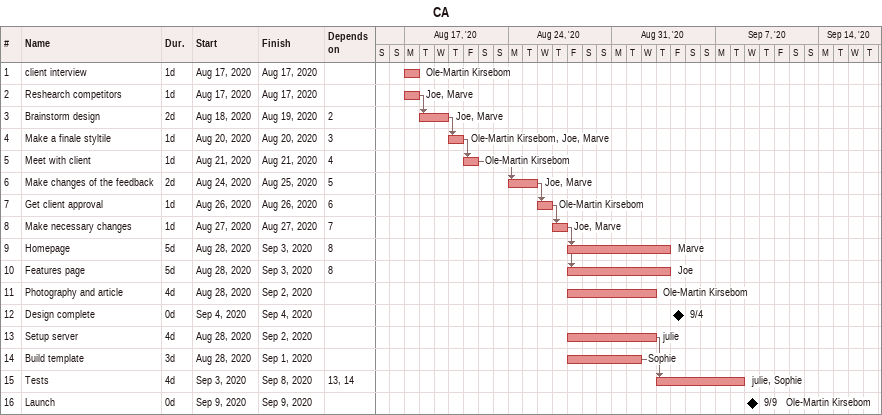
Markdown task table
CA

| ID | Task | Duration | Start | Finish | Predecessors | Resources |
|---|---|---|---|---|---|---|
| 1 | client interview | 1d | 2020-08-17 | 2020-08-17 |  | Ole-Martin Kirsebom |
| 2 | Reshearch competitors | 1d | 2020-08-17 | 2020-08-17 |  | Joe, Marve |
| 3 | Brainstorm design | 2d | 2020-08-18 | 2020-08-19 | 2 | Joe, Marve |
| 4 | Make a finale styltile | 1d | 2020-08-20 | 2020-08-20 | 3 | Ole-Martin Kirsebom, Joe, Marve |
| 5 | Meet with client | 1d | 2020-08-21 | 2020-08-21 | 4 | Ole-Martin Kirsebom |
| 6 | Make changes of the feedback | 2d | 2020-08-24 | 2020-08-25 | 5 | Joe, Marve |
| 7 | Get client approval | 1d | 2020-08-26 | 2020-08-26 | 6 | Ole-Martin Kirsebom |
| 8 | Make necessary changes | 1d | 2020-08-27 | 2020-08-27 | 7 | Joe, Marve |
| 9 | Homepage | 5d | 2020-08-28 | 2020-09-03 | 8 | Marve |
| 10 | Features page | 5d | 2020-08-28 | 2020-09-03 | 8 | Joe |
| 11 | Photography and article | 4d | 2020-08-28 | 2020-09-02 |  | Ole-Martin Kirsebom |
| 12 | Design complete | 0d | 2020-09-04 | 2020-09-04 |  |  |
| 13 | Setup server | 4d | 2020-08-28 | 2020-09-02 |  | julie |
| 14 | Build template | 3d | 2020-08-28 | 2020-09-01 |  | Sophie |
| 15 | Tests | 4d | 2020-09-03 | 2020-09-08 | 13, 14 | julie, Sophie |
| 16 | Launch | 0d | 2020-09-09 | 2020-09-09 |  | Ole-Martin Kirsebom |
